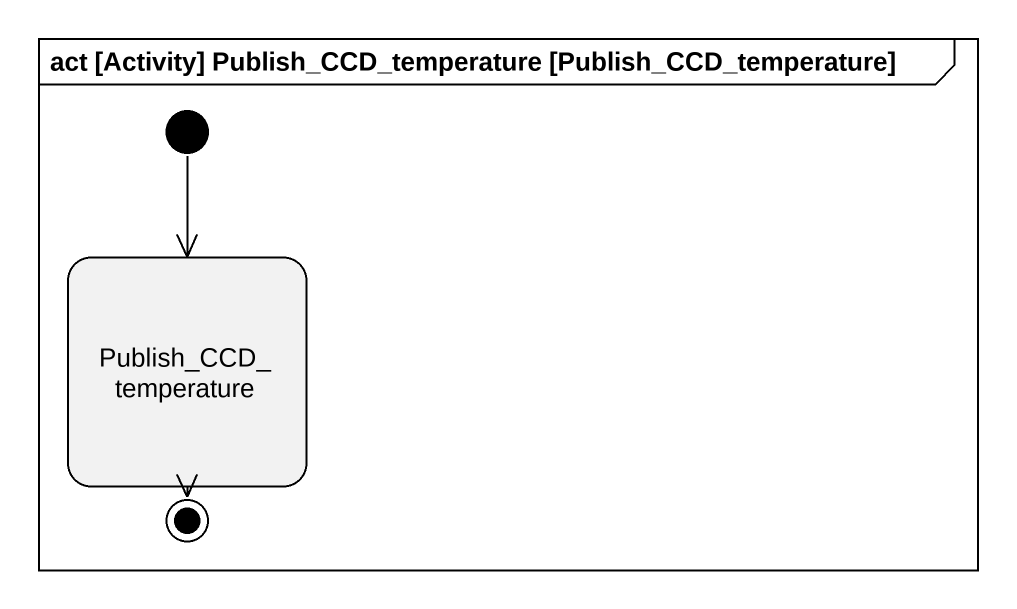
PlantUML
@startuml
mainframe act [Activity] Publish_CCD_temperature [Publish_CCD_temperature]
hide empty description
state Publish_CCD_temperature
[*] --> Publish_CCD_temperature
Publish_CCD_temperature --> [*]
@enduml
